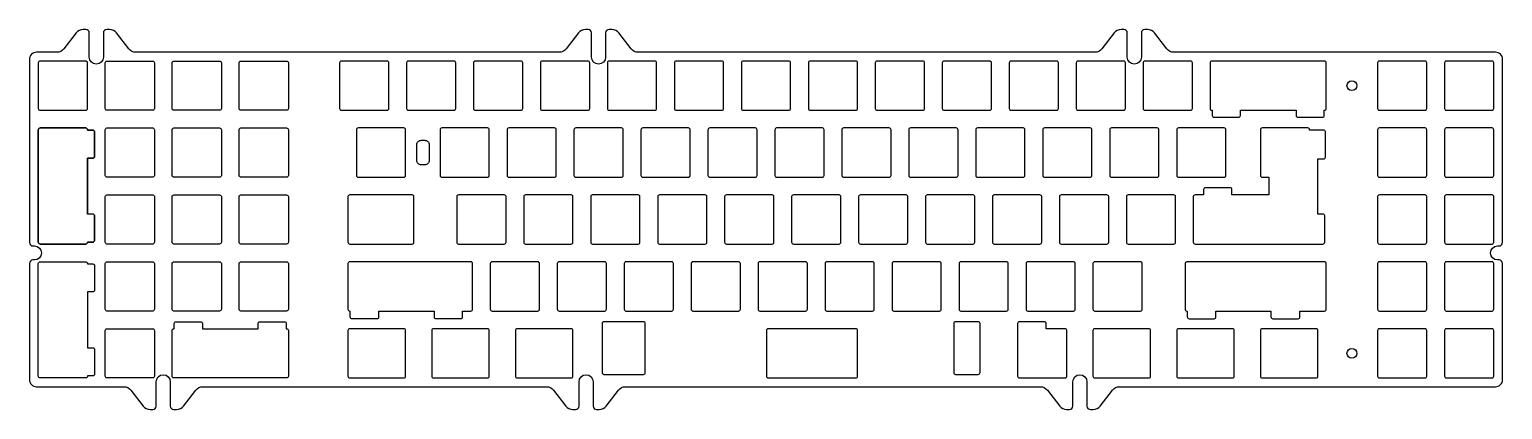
# Model space of a CAD drawing. Header units: millimetres. Extents: x 12 to 431, y 40 to 148.
import ezdxf

# ---------------------------------------------------------------- set-up
doc = ezdxf.new("R2010")
doc.units = ezdxf.units.MM

msp = doc.modelspace()

# ---------------------------------------------------------------- linework, layer by layer
at = {"color": 7, "linetype": 'Continuous', "lineweight": 25}
for points in [[(185.21, 141.29, -0.232852), (183.23, 142.26), (179.73, 146.81, 0.232852), (177.75, 147.79), (176.98, 147.79, 0.414214), (175.98, 146.79), (175.98, 139.89, -1), (171.98, 139.89), (171.98, 146.79, 0.414214), (170.98, 147.79), (170.21, 147.79, 0.232852), (168.23, 146.81), (164.73, 142.26, -0.232852), (162.75, 141.29), (42.33, 141.29, -0.232852), (40.35, 142.26), (36.85, 146.81, 0.232852), (34.87, 147.79), (34.1, 147.79, 0.414214), (33.1, 146.79), (33.1, 139.89, -1), (29.1, 139.89), (29.1, 146.79, 0.414214), (28.1, 147.79), (27.33, 147.79, 0.232852), (25.35, 146.81), (21.85, 142.26, -0.232852), (19.87, 141.29), (14.08, 141.29, 0.414214), (12.08, 139.29)], [(431.13, 139.29, 0.414214), (429.13, 141.29), (337.61, 141.29, -0.232852), (335.63, 142.26), (332.13, 146.81, 0.232852), (330.15, 147.79), (329.38, 147.79, 0.414214), (328.38, 146.79), (328.38, 139.89, -1), (324.38, 139.89), (324.38, 146.79, 0.414214), (323.38, 147.79), (322.61, 147.79, 0.232852), (320.63, 146.81), (317.13, 142.26, -0.232852), (315.15, 141.29), (185.21, 141.29)], [(12.08, 139.29), (12.08, 87.16, 0.414214), (13.08, 86.16), (13.48, 86.16, -1), (13.48, 82.16), (13.08, 82.16, 0.414214), (12.08, 81.16)], [(431.13, 81.16, 0.414214), (430.13, 82.16), (429.73, 82.16, -1), (429.73, 86.16), (430.13, 86.16, 0.414214), (431.13, 87.16), (431.13, 139.29)], [(343.66, 86.69), (380.03, 86.69, 0.414214), (380.53, 87.19), (380.53, 94.73, 0.414214), (380.03, 95.23), (378.62, 95.23), (378.62, 110.92), (380.23, 110.92, 0.414214), (380.73, 111.42), (380.73, 118.64, 0.414214), (380.23, 119.14), (376.24, 119.14), (376.24, 119.24, 0.414214), (375.74, 119.74), (362.74, 119.74, 0.414214), (362.24, 119.24), (362.24, 106.24, 0.414214), (362.74, 105.74), (364.62, 105.74), (364.62, 100.69), (354.16, 100.69), (354.16, 102.22, 0.414214), (353.66, 102.72), (346.6, 102.72, 0.414214), (346.1, 102.22), (346.1, 100.69), (343.66, 100.69, 0.414214), (343.16, 100.19), (343.16, 87.19, 0.414214), (343.66, 86.69)], [(12.08, 81.16), (12.08, 48.09, 0.414214), (14.08, 46.09), (38.92, 46.09, -0.232852), (40.9, 45.11), (44.4, 40.56, 0.232852), (46.38, 39.59), (47.15, 39.59, 0.414214), (48.15, 40.59), (48.15, 47.49, -1), (52.15, 47.49), (52.15, 40.59, 0.414214), (53.15, 39.59), (53.92, 39.59, 0.232852), (55.9, 40.56), (59.4, 45.11, -0.232852), (61.38, 46.09), (159.17, 46.09, -0.232852), (161.16, 45.11), (164.66, 40.56, 0.232852), (166.64, 39.59), (167.41, 39.59, 0.414214), (168.41, 40.59), (168.41, 47.49, -1), (172.41, 47.49), (172.41, 40.59, 0.414214), (173.41, 39.59), (174.17, 39.59, 0.232852), (176.16, 40.56), (179.66, 45.11, -0.232852), (181.64, 46.09)], [(181.64, 46.09), (299.67, 46.09, -0.232852), (301.65, 45.11), (305.15, 40.56, 0.232852), (307.13, 39.59), (307.9, 39.59, 0.414214), (308.9, 40.59), (308.9, 47.49, -1), (312.9, 47.49), (312.9, 40.59, 0.414214), (313.9, 39.59), (314.67, 39.59, 0.232852), (316.65, 40.56), (320.15, 45.11, -0.232852), (322.13, 46.09), (429.13, 46.09, 0.414214), (431.13, 48.09), (431.13, 81.16)]]:
    msp.add_lwpolyline(points, format="xyb", dxfattribs=at)
for points in [[(15.08, 138.79, 0.414214), (14.58, 138.29), (14.58, 125.29, 0.414214), (15.08, 124.79), (28.08, 124.79, 0.414214), (28.58, 125.29), (28.58, 138.29, 0.414214), (28.08, 138.79)], [(47.63, 125.29, -0.414214), (47.13, 124.79), (34.13, 124.79, -0.414214), (33.63, 125.29), (33.63, 138.29, -0.414214), (34.13, 138.79), (47.13, 138.79, -0.414214), (47.63, 138.29)], [(66.18, 138.79, -0.414214), (66.68, 138.29), (66.68, 125.29, -0.414214), (66.18, 124.79), (53.18, 124.79, -0.414214), (52.68, 125.29), (52.68, 138.29, -0.414214), (53.18, 138.79)], [(85.73, 125.29, -0.414214), (85.23, 124.79), (72.23, 124.79, -0.414214), (71.73, 125.29), (71.73, 138.29, -0.414214), (72.23, 138.79), (85.23, 138.79, -0.414214), (85.73, 138.29)], [(100.3, 125.29, 0.414214), (100.8, 124.79), (113.8, 124.79, 0.414214), (114.3, 125.29), (114.3, 138.29, 0.414214), (113.8, 138.79), (100.8, 138.79, 0.414214), (100.3, 138.29)], [(119.35, 125.29, 0.414214), (119.85, 124.79), (132.85, 124.79, 0.414214), (133.35, 125.29), (133.35, 138.29, 0.414214), (132.85, 138.79), (119.85, 138.79, 0.414214), (119.35, 138.29)], [(138.4, 125.29, 0.414214), (138.9, 124.79), (151.9, 124.79, 0.414214), (152.4, 125.29), (152.4, 138.29, 0.414214), (151.9, 138.79), (138.9, 138.79, 0.414214), (138.4, 138.29)], [(157.95, 138.79, 0.414214), (157.45, 138.29), (157.45, 125.29, 0.414214), (157.95, 124.79), (170.95, 124.79, 0.414214), (171.45, 125.29), (171.45, 138.29, 0.414214), (170.95, 138.79)], [(176.5, 125.29, 0.414214), (177, 124.79), (190, 124.79, 0.414214), (190.5, 125.29), (190.5, 138.29, 0.414214), (190, 138.79), (177, 138.79, 0.414214), (176.5, 138.29)], [(195.55, 125.29, 0.414214), (196.05, 124.79), (209.05, 124.79, 0.414214), (209.55, 125.29), (209.55, 138.29, 0.414214), (209.05, 138.79), (196.05, 138.79, 0.414214), (195.55, 138.29)], [(214.6, 125.29, 0.414214), (215.1, 124.79), (228.1, 124.79, 0.414214), (228.6, 125.29), (228.6, 138.29, 0.414214), (228.1, 138.79), (215.1, 138.79, 0.414214), (214.6, 138.29)], [(233.65, 125.29, 0.414214), (234.15, 124.79), (247.15, 124.79, 0.414214), (247.65, 125.29), (247.65, 138.29, 0.414214), (247.15, 138.79), (234.15, 138.79, 0.414214), (233.65, 138.29)], [(252.7, 125.29, 0.414214), (253.2, 124.79), (266.2, 124.79, 0.414214), (266.7, 125.29), (266.7, 138.29, 0.414214), (266.2, 138.79), (253.2, 138.79, 0.414214), (252.7, 138.29)], [(271.75, 125.29, 0.414214), (272.25, 124.79), (285.25, 124.79, 0.414214), (285.75, 125.29), (285.75, 138.29, 0.414214), (285.25, 138.79), (272.25, 138.79, 0.414214), (271.75, 138.29)], [(291.3, 138.79, 0.414214), (290.8, 138.29), (290.8, 125.29, 0.414214), (291.3, 124.79), (304.3, 124.79, 0.414214), (304.8, 125.29), (304.8, 138.29, 0.414214), (304.3, 138.79)], [(309.85, 125.29, 0.414214), (310.35, 124.79), (323.35, 124.79, 0.414214), (323.85, 125.29), (323.85, 138.29, 0.414214), (323.35, 138.79), (310.35, 138.79, 0.414214), (309.85, 138.29)], [(328.9, 125.29, 0.414214), (329.4, 124.79), (342.4, 124.79, 0.414214), (342.9, 125.29), (342.9, 138.29, 0.414214), (342.4, 138.79), (329.4, 138.79, 0.414214), (328.9, 138.29)], [(396.08, 138.79, 0.414214), (395.58, 138.29), (395.58, 125.29, 0.414214), (396.08, 124.79), (409.08, 124.79, 0.414214), (409.58, 125.29), (409.58, 138.29, 0.414214), (409.08, 138.79)], [(414.63, 125.29, 0.414214), (415.13, 124.79), (428.13, 124.79, 0.414214), (428.63, 125.29), (428.63, 138.29, 0.414214), (428.13, 138.79), (415.13, 138.79, 0.414214), (414.63, 138.29)], [(47.63, 106.24, -0.414214), (47.13, 105.74), (34.13, 105.74, -0.414214), (33.63, 106.24), (33.63, 119.24, -0.414214), (34.13, 119.74), (47.13, 119.74, -0.414214), (47.63, 119.24)], [(66.68, 106.24, -0.414214), (66.18, 105.74), (53.18, 105.74, -0.414214), (52.68, 106.24), (52.68, 119.24, -0.414214), (53.18, 119.74), (66.18, 119.74, -0.414214), (66.68, 119.24)], [(85.73, 106.24, -0.414214), (85.23, 105.74), (72.23, 105.74, -0.414214), (71.73, 106.24), (71.73, 119.24, -0.414214), (72.23, 119.74), (85.23, 119.74, -0.414214), (85.73, 119.24)], [(105.07, 106.24, 0.414214), (105.57, 105.74), (118.57, 105.74, 0.414214), (119.07, 106.24), (119.07, 119.24, 0.414214), (118.57, 119.74), (105.57, 119.74, 0.414214), (105.07, 119.24)], [(128.88, 106.24, 0.414214), (129.38, 105.74), (142.38, 105.74, 0.414214), (142.88, 106.24), (142.88, 119.24, 0.414214), (142.38, 119.74), (129.38, 119.74, 0.414214), (128.88, 119.24)], [(147.93, 106.24, 0.414214), (148.43, 105.74), (161.43, 105.74, 0.414214), (161.93, 106.24), (161.93, 119.24, 0.414214), (161.43, 119.74), (148.43, 119.74, 0.414214), (147.93, 119.24)], [(166.98, 106.24, 0.414214), (167.48, 105.74), (180.48, 105.74, 0.414214), (180.98, 106.24), (180.98, 119.24, 0.414214), (180.48, 119.74), (167.48, 119.74, 0.414214), (166.98, 119.24)], [(186.03, 106.24, 0.414214), (186.53, 105.74), (199.53, 105.74, 0.414214), (200.03, 106.24), (200.03, 119.24, 0.414214), (199.53, 119.74), (186.53, 119.74, 0.414214), (186.03, 119.24)], [(205.08, 106.24, 0.414214), (205.58, 105.74), (218.58, 105.74, 0.414214), (219.08, 106.24), (219.08, 119.24, 0.414214), (218.58, 119.74), (205.58, 119.74, 0.414214), (205.08, 119.24)], [(224.13, 106.24, 0.414214), (224.63, 105.74), (237.63, 105.74, 0.414214), (238.13, 106.24), (238.13, 119.24, 0.414214), (237.63, 119.74), (224.63, 119.74, 0.414214), (224.13, 119.24)], [(243.18, 106.24, 0.414214), (243.68, 105.74), (256.68, 105.74, 0.414214), (257.18, 106.24), (257.18, 119.24, 0.414214), (256.68, 119.74), (243.68, 119.74, 0.414214), (243.18, 119.24)], [(262.23, 106.24, 0.414214), (262.73, 105.74), (275.73, 105.74, 0.414214), (276.23, 106.24), (276.23, 119.24, 0.414214), (275.73, 119.74), (262.73, 119.74, 0.414214), (262.23, 119.24)], [(281.28, 106.24, 0.414214), (281.78, 105.74), (294.78, 105.74, 0.414214), (295.28, 106.24), (295.28, 119.24, 0.414214), (294.78, 119.74), (281.78, 119.74, 0.414214), (281.28, 119.24)], [(300.33, 106.24, 0.414214), (300.83, 105.74), (313.83, 105.74, 0.414214), (314.33, 106.24), (314.33, 119.24, 0.414214), (313.83, 119.74), (300.83, 119.74, 0.414214), (300.33, 119.24)], [(319.38, 106.24, 0.414214), (319.88, 105.74), (332.88, 105.74, 0.414214), (333.38, 106.24), (333.38, 119.24, 0.414214), (332.88, 119.74), (319.88, 119.74, 0.414214), (319.38, 119.24)], [(338.43, 106.24, 0.414214), (338.93, 105.74), (351.93, 105.74, 0.414214), (352.43, 106.24), (352.43, 119.24, 0.414214), (351.93, 119.74), (338.93, 119.74, 0.414214), (338.43, 119.24)], [(395.58, 106.24, 0.414214), (396.08, 105.74), (409.08, 105.74, 0.414214), (409.58, 106.24), (409.58, 119.24, 0.414214), (409.08, 119.74), (396.08, 119.74, 0.414214), (395.58, 119.24)], [(414.63, 106.24, 0.414214), (415.13, 105.74), (428.13, 105.74, 0.414214), (428.63, 106.24), (428.63, 119.24, 0.414214), (428.13, 119.74), (415.13, 119.74, 0.414214), (414.63, 119.24)], [(47.63, 87.19, -0.414214), (47.13, 86.69), (34.13, 86.69, -0.414214), (33.63, 87.19), (33.63, 100.19, -0.414214), (34.13, 100.69), (47.13, 100.69, -0.414214), (47.63, 100.19)], [(66.68, 87.19, -0.414214), (66.18, 86.69), (53.18, 86.69, -0.414214), (52.68, 87.19), (52.68, 100.19, -0.414214), (53.18, 100.69), (66.18, 100.69, -0.414214), (66.68, 100.19)], [(85.73, 87.19, -0.414214), (85.23, 86.69), (72.23, 86.69, -0.414214), (71.73, 87.19), (71.73, 100.19, -0.414214), (72.23, 100.69), (85.23, 100.69, -0.414214), (85.73, 100.19)], [(103.18, 100.69, 0.414214), (102.68, 100.19), (102.68, 87.19, 0.414214), (103.18, 86.69), (120.95, 86.69, 0.414214), (121.45, 87.19), (121.45, 100.19, 0.414214), (120.95, 100.69)], [(133.64, 87.19, 0.414214), (134.14, 86.69), (147.14, 86.69, 0.414214), (147.64, 87.19), (147.64, 100.19, 0.414214), (147.14, 100.69), (134.14, 100.69, 0.414214), (133.64, 100.19)], [(152.69, 87.19, 0.414214), (153.19, 86.69), (166.19, 86.69, 0.414214), (166.69, 87.19), (166.69, 100.19, 0.414214), (166.19, 100.69), (153.19, 100.69, 0.414214), (152.69, 100.19)], [(171.74, 87.19, 0.414214), (172.24, 86.69), (185.24, 86.69, 0.414214), (185.74, 87.19), (185.74, 100.19, 0.414214), (185.24, 100.69), (172.24, 100.69, 0.414214), (171.74, 100.19)], [(190.79, 87.19, 0.414214), (191.29, 86.69), (204.29, 86.69, 0.414214), (204.79, 87.19), (204.79, 100.19, 0.414214), (204.29, 100.69), (191.29, 100.69, 0.414214), (190.79, 100.19)], [(209.84, 87.19, 0.414214), (210.34, 86.69), (223.34, 86.69, 0.414214), (223.84, 87.19), (223.84, 100.19, 0.414214), (223.34, 100.69), (210.34, 100.69, 0.414214), (209.84, 100.19)], [(228.89, 87.19, 0.414214), (229.39, 86.69), (242.39, 86.69, 0.414214), (242.89, 87.19), (242.89, 100.19, 0.414214), (242.39, 100.69), (229.39, 100.69, 0.414214), (228.89, 100.19)], [(247.94, 87.19, 0.414214), (248.44, 86.69), (261.44, 86.69, 0.414214), (261.94, 87.19), (261.94, 100.19, 0.414214), (261.44, 100.69), (248.44, 100.69, 0.414214), (247.94, 100.19)], [(266.99, 87.19, 0.414214), (267.49, 86.69), (280.49, 86.69, 0.414214), (280.99, 87.19), (280.99, 100.19, 0.414214), (280.49, 100.69), (267.49, 100.69, 0.414214), (266.99, 100.19)], [(286.04, 87.19, 0.414214), (286.54, 86.69), (299.54, 86.69, 0.414214), (300.04, 87.19), (300.04, 100.19, 0.414214), (299.54, 100.69), (286.54, 100.69, 0.414214), (286.04, 100.19)], [(305.09, 87.19, 0.414214), (305.59, 86.69), (318.59, 86.69, 0.414214), (319.09, 87.19), (319.09, 100.19, 0.414214), (318.59, 100.69), (305.59, 100.69, 0.414214), (305.09, 100.19)], [(324.14, 87.19, 0.414214), (324.64, 86.69), (337.64, 86.69, 0.414214), (338.14, 87.19), (338.14, 100.19, 0.414214), (337.64, 100.69), (324.64, 100.69, 0.414214), (324.14, 100.19)], [(409.08, 86.69, 0.414214), (409.58, 87.19), (409.58, 100.19, 0.414214), (409.08, 100.69), (396.08, 100.69, 0.414214), (395.58, 100.19), (395.58, 87.19, 0.414214), (396.08, 86.69)], [(414.63, 87.19, 0.414214), (415.13, 86.69), (428.13, 86.69, 0.414214), (428.63, 87.19), (428.63, 100.19, 0.414214), (428.13, 100.69), (415.13, 100.69, 0.414214), (414.63, 100.19)], [(47.63, 68.14, -0.414214), (47.13, 67.64), (34.13, 67.64, -0.414214), (33.63, 68.14), (33.63, 81.14, -0.414214), (34.13, 81.64), (47.13, 81.64, -0.414214), (47.63, 81.14)], [(66.68, 68.14, -0.414214), (66.18, 67.64), (53.18, 67.64, -0.414214), (52.68, 68.14), (52.68, 81.14, -0.414214), (53.18, 81.64), (66.18, 81.64, -0.414214), (66.68, 81.14)], [(85.73, 68.14, -0.414214), (85.23, 67.64), (72.23, 67.64, -0.414214), (71.73, 68.14), (71.73, 81.14, -0.414214), (72.23, 81.64), (85.23, 81.64, -0.414214), (85.73, 81.14)], [(111.51, 67.64), (127.19, 67.64), (127.19, 65.99, 0.414214), (127.69, 65.49), (134.8, 65.49, 0.414214), (135.3, 65.99), (135.3, 67.64), (137.62, 67.64, 0.414214), (138.12, 68.14), (138.12, 81.14, 0.414214), (137.62, 81.64), (103.18, 81.64, 0.414214), (102.68, 81.14), (102.68, 68.14, 0.414214), (103.18, 67.64), (103.25, 67.64), (103.25, 65.99, 0.414214), (103.75, 65.49), (111.01, 65.49, 0.414214), (111.51, 65.99)], [(143.17, 68.14, 0.414214), (143.67, 67.64), (156.67, 67.64, 0.414214), (157.17, 68.14), (157.17, 81.14, 0.414214), (156.67, 81.64), (143.67, 81.64, 0.414214), (143.17, 81.14)], [(162.22, 68.14, 0.414214), (162.72, 67.64), (175.72, 67.64, 0.414214), (176.22, 68.14), (176.22, 81.14, 0.414214), (175.72, 81.64), (162.72, 81.64, 0.414214), (162.22, 81.14)], [(181.27, 68.14, 0.414214), (181.77, 67.64), (194.77, 67.64, 0.414214), (195.27, 68.14), (195.27, 81.14, 0.414214), (194.77, 81.64), (181.77, 81.64, 0.414214), (181.27, 81.14)], [(200.32, 68.14, 0.414214), (200.82, 67.64), (213.82, 67.64, 0.414214), (214.32, 68.14), (214.32, 81.14, 0.414214), (213.82, 81.64), (200.82, 81.64, 0.414214), (200.32, 81.14)], [(219.37, 68.14, 0.414214), (219.87, 67.64), (232.87, 67.64, 0.414214), (233.37, 68.14), (233.37, 81.14, 0.414214), (232.87, 81.64), (219.87, 81.64, 0.414214), (219.37, 81.14)], [(238.42, 68.14, 0.414214), (238.92, 67.64), (251.92, 67.64, 0.414214), (252.42, 68.14), (252.42, 81.14, 0.414214), (251.92, 81.64), (238.92, 81.64, 0.414214), (238.42, 81.14)], [(257.47, 68.14, 0.414214), (257.97, 67.64), (270.97, 67.64, 0.414214), (271.47, 68.14), (271.47, 81.14, 0.414214), (270.97, 81.64), (257.97, 81.64, 0.414214), (257.47, 81.14)], [(276.52, 68.14, 0.414214), (277.02, 67.64), (290.02, 67.64, 0.414214), (290.52, 68.14), (290.52, 81.14, 0.414214), (290.02, 81.64), (277.02, 81.64, 0.414214), (276.52, 81.14)], [(295.57, 68.14, 0.414214), (296.07, 67.64), (309.07, 67.64, 0.414214), (309.57, 68.14), (309.57, 81.14, 0.414214), (309.07, 81.64), (296.07, 81.64, 0.414214), (295.57, 81.14)], [(314.62, 68.14, 0.414214), (315.12, 67.64), (328.12, 67.64, 0.414214), (328.62, 68.14), (328.62, 81.14, 0.414214), (328.12, 81.64), (315.12, 81.64, 0.414214), (314.62, 81.14)], [(341.31, 81.64, 0.41421), (340.81, 81.14), (340.81, 68.14, 0.414368), (341.31, 67.64), (341.44, 67.64), (341.44, 65.94, 0.414214), (341.94, 65.44), (349.09, 65.44, 0.414214), (349.59, 65.94), (349.59, 67.64), (365.25, 67.64), (365.25, 65.94, 0.414214), (365.75, 65.44), (373, 65.44, 0.414214), (373.5, 65.94), (373.5, 67.64), (380.5, 67.64, 0.414214), (381, 68.14), (381, 81.14, 0.414216), (380.5, 81.64)], [(395.58, 68.14, 0.414214), (396.08, 67.64), (409.08, 67.64, 0.414214), (409.58, 68.14), (409.58, 81.14, 0.414214), (409.08, 81.64), (396.08, 81.64, 0.414214), (395.58, 81.14)], [(414.63, 68.14, 0.414214), (415.13, 67.64), (428.13, 67.64, 0.414214), (428.63, 68.14), (428.63, 81.14, 0.414214), (428.13, 81.64), (415.13, 81.64, 0.414214), (414.63, 81.14)], [(187.25, 64.09, 0.414214), (186.75, 64.59), (175.5, 64.59, 0.414214), (175, 64.09), (175, 50.09, 0.414214), (175.5, 49.59), (186.75, 49.59, 0.414214), (187.25, 50.09)], [(282, 49.59, 0.414214), (282.5, 50.09), (282.5, 64.09, 0.414214), (282, 64.59), (275.5, 64.59, 0.414214), (275, 64.09), (275, 50.09, 0.414214), (275.5, 49.59)], [(293.18, 49.09, 0.414214), (293.68, 48.59), (306.68, 48.59, 0.414214), (307.18, 49.09), (307.18, 62.09, 0.414214), (306.68, 62.59), (301.3, 62.59), (301.3, 64.09, 0.414214), (300.8, 64.59), (293.68, 64.59, 0.414214), (293.18, 64.09)], [(34.13, 48.59, -0.414214), (33.63, 49.09), (33.63, 62.09, -0.414214), (34.13, 62.59), (47.13, 62.59, -0.414214), (47.63, 62.09), (47.63, 49.09, -0.414214), (47.13, 48.59)], [(103.18, 62.59, 0.414214), (102.68, 62.09), (102.68, 49.09, 0.414214), (103.18, 48.59), (118.57, 48.59, 0.414214), (119.07, 49.09), (119.07, 62.09, 0.414214), (118.57, 62.59)], [(127, 62.59, 0.414214), (126.5, 62.09), (126.5, 49.09, 0.414214), (127, 48.59), (142.38, 48.59, 0.414214), (142.88, 49.09), (142.88, 62.09, 0.414214), (142.38, 62.59)], [(166.69, 62.09, 0.414214), (166.19, 62.59), (150.81, 62.59, 0.414214), (150.31, 62.09), (150.31, 49.09, 0.414214), (150.81, 48.59), (166.19, 48.59, 0.414214), (166.69, 49.09)], [(222.25, 62.59, 0.414214), (221.75, 62.09), (221.75, 49.09, 0.414214), (222.25, 48.59), (247.15, 48.59, 0.414214), (247.65, 49.09), (247.65, 62.09, 0.414214), (247.15, 62.59)], [(330.5, 48.59, 0.414214), (331, 49.09), (331, 62.09, 0.414214), (330.5, 62.59), (315.12, 62.59, 0.414214), (314.62, 62.09), (314.62, 49.09, 0.414214), (315.12, 48.59)], [(354.31, 62.59), (338.93, 62.59, 0.414214), (338.43, 62.09), (338.43, 49.09, 0.414214), (338.93, 48.59), (354.31, 48.59, 0.414214), (354.81, 49.09), (354.81, 62.09, 0.414214)], [(378.12, 62.59), (362.74, 62.59, 0.414214), (362.24, 62.09), (362.24, 49.09, 0.414214), (362.74, 48.59), (378.12, 48.59, 0.414214), (378.62, 49.09), (378.62, 62.09, 0.414214)], [(409.58, 62.09, 0.414214), (409.08, 62.59), (396.08, 62.59, 0.414214), (395.58, 62.09), (395.58, 49.09, 0.414214), (396.08, 48.59), (409.08, 48.59, 0.414214), (409.58, 49.09)], [(428.13, 48.59, 0.414214), (428.63, 49.09), (428.63, 62.09, 0.414214), (428.13, 62.59), (415.13, 62.59, 0.414214), (414.63, 62.09), (414.63, 49.09, 0.414214), (415.13, 48.59)]]:
    msp.add_lwpolyline(points, format="xyb", close=True, dxfattribs=at)
for points in [[(380.5, 124.79, 0.414214), (381, 125.29), (381, 138.29, 0.414214), (380.5, 138.79), (348.45, 138.79, 0.414214), (347.95, 138.29), (347.95, 125.29, 0.414214), (348.45, 124.79), (348.54, 124.79), (348.54, 123.29, 0.414214), (349.04, 122.79), (356.04, 122.79, 0.414214), (356.54, 123.29), (356.54, 124.79), (372.42, 124.79), (372.42, 123.29, 0.414214), (372.92, 122.79), (379.92, 122.79, 0.414214), (380.42, 123.29), (380.42, 124.79)], [(28.58, 87.19, -0.414214), (28.08, 86.69), (15.08, 86.69, -0.414214), (14.58, 87.19), (14.58, 119.24, -0.414214), (15.08, 119.74), (28.08, 119.74, -0.414214), (28.58, 119.24), (28.58, 119.15), (30.08, 119.15, -0.414214), (30.58, 118.65), (30.58, 111.65, -0.414214), (30.08, 111.15), (28.58, 111.15), (28.58, 95.27), (30.08, 95.27, -0.414214), (30.58, 94.77), (30.58, 87.77, -0.414214), (30.08, 87.27), (28.58, 87.27)], [(28.58, 119.24, 0.414214), (28.08, 119.74), (15.08, 119.74, 0.414214), (14.58, 119.24), (14.58, 87.19, 0.414214), (15.08, 86.69), (28.08, 86.69, 0.414214), (28.58, 87.19), (28.58, 87.24), (30.08, 87.24, 0.414214), (30.58, 87.74), (30.58, 94.74, 0.414214), (30.08, 95.24), (28.58, 95.24), (28.58, 111.12), (30.08, 111.12, 0.414214), (30.58, 111.62), (30.58, 118.62, 0.414214), (30.08, 119.12), (28.58, 119.12)], [(123.52, 116.24), (124.52, 116.24, -0.414214), (125.77, 114.99), (125.77, 110.49, -0.414214), (124.52, 109.24), (123.52, 109.24, -0.414214), (122.27, 110.49), (122.27, 114.99, -0.414214)], [(28.58, 49.09, -0.414214), (28.08, 48.59), (15.08, 48.59, -0.414214), (14.58, 49.09), (14.58, 81.14, -0.414214), (15.08, 81.64), (28.08, 81.64, -0.414214), (28.58, 81.14), (28.58, 81.05), (30.08, 81.05, -0.414214), (30.58, 80.55), (30.58, 73.55, -0.414214), (30.08, 73.05), (28.58, 73.05), (28.58, 57.17), (30.08, 57.17, -0.414214), (30.58, 56.67), (30.58, 49.67, -0.414214), (30.08, 49.17), (28.58, 49.17)], [(85.23, 62.59, -0.414214), (85.73, 62.09), (85.73, 49.09, -0.414214), (85.23, 48.59), (53.18, 48.59, -0.414214), (52.68, 49.09), (52.68, 62.09, -0.414214), (53.18, 62.59), (53.26, 62.59), (53.26, 64.09, -0.414214), (53.76, 64.59), (60.76, 64.59, -0.414214), (61.26, 64.09), (61.26, 62.59), (77.14, 62.59), (77.14, 64.09, -0.414214), (77.64, 64.59), (84.64, 64.59, -0.414214), (85.14, 64.09), (85.14, 62.59)]]:
    msp.add_lwpolyline(points, format="xyb", close=True)
for centre in [(388.27, 131.79), (388.27, 55.59)]:
    msp.add_circle(centre, 1.4)

doc.saveas('drawing.dxf')
